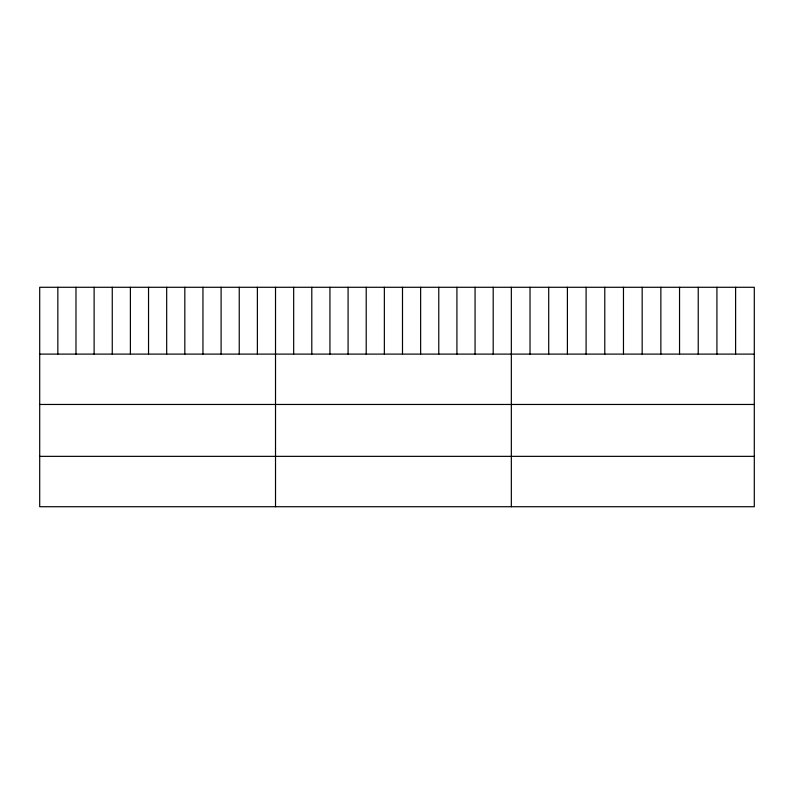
<?xml version="1.0" encoding="UTF-8"?>
<svg xmlns="http://www.w3.org/2000/svg" width="794" height="794" viewBox="0 0 794 794"><rect width="100%" height="100%" fill="white"/><g stroke="black" fill="none" stroke-linecap="round" stroke-linejoin="round"><path stroke-width="1.19" d="M754.3 354.104L754.3 506.721L39.7 506.721L39.7 287.279L754.3 287.279L754.3 354.104L39.7 354.104M39.7 404.464L754.3 404.464M39.7 456.352L754.3 456.352M735.611 287.279L735.611 354.104M716.922 287.279L716.922 354.104M698.234 287.279L698.234 354.104M679.545 287.279L679.545 354.104M660.856 287.279L660.856 354.104M642.167 287.279L642.167 354.104M623.469 287.279L623.469 354.104M604.78 287.279L604.78 354.104M586.091 287.279L586.091 354.104M567.402 287.279L567.402 354.104M548.714 287.279L548.714 354.104M530.025 287.279L530.025 354.104M511.336 287.279L511.336 506.721M493.193 287.279L493.193 354.104M475.06 287.279L475.06 354.104M456.917 287.279L456.917 354.104M438.774 287.279L438.774 354.104M420.641 287.279L420.641 354.104M402.498 287.279L402.498 354.104M384.356 287.279L384.356 354.104M366.213 287.279L366.213 354.104M348.08 287.279L348.08 354.104M329.937 287.279L329.937 354.104M311.794 287.279L311.794 354.104M293.661 287.279L293.661 354.104M275.518 287.279L275.518 506.721M257.375 287.279L257.375 354.104M239.242 287.279L239.242 354.104M221.099 287.279L221.099 354.104M202.956 287.279L202.956 354.104M184.823 287.279L184.823 354.104M166.68 287.279L166.68 354.104M148.538 287.279L148.538 354.104M130.395 287.279L130.395 354.104M112.262 287.279L112.262 354.104M94.119 287.279L94.119 354.104M75.976 287.279L75.976 354.104M57.843 287.279L57.843 354.104"/></g></svg>
